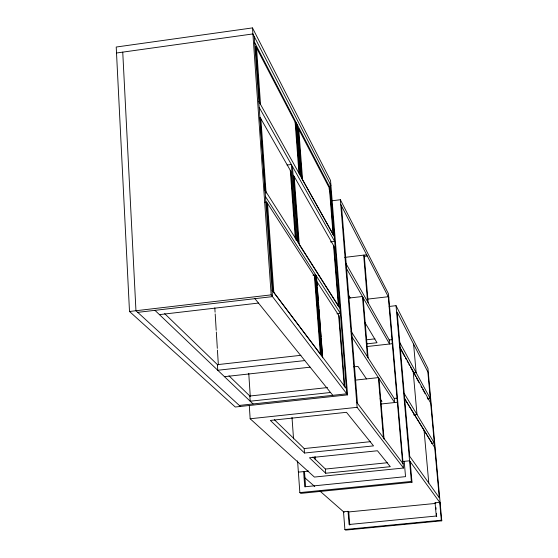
<?xml version="1.0" encoding="UTF-8"?>
<svg xmlns="http://www.w3.org/2000/svg" width="558" height="558" viewBox="0 0 558 558"><rect width="100%" height="100%" fill="white"/><g stroke="black" fill="none" stroke-linecap="round" stroke-linejoin="round"><path stroke-width="0.84" d="M252.481 27.9L116.217 47.032L129.498 311.49L235.281 407.005L347.578 394.862L330.545 180.541L252.481 27.9L271.16 294.868L347.578 394.862M116.517 53.003L252.9 33.933L330.936 185.423M287.035 165.042L291.36 164.491L297.002 240.631M328.801 188.925L330.496 188.709L254.678 42.582M264.952 202.268L266.675 202.052L267.526 203.391L273.832 292.42L321.003 354.923L315.061 277.026L267.575 203.461M331.717 200.817L340.366 199.736L388.459 293.78L403.497 468.029L314.405 477.062L250.158 418.765L249.3 405.722M330.406 241.9L334.674 241.384L259.233 107.464M344.698 257.398L366.655 254.762M367.548 301.669L363.67 255.125L364.318 256.359L367.297 256.003M312.94 275.164L315.535 274.857L316.498 276.356L322.684 357.246M129.498 311.49L271.16 294.868M137.728 312.354L272.499 296.612L254.218 36.486M159.442 314.628L258.48 303.064M348.485 298.125L362.456 296.5L367.436 356.785M367.596 299.123L388.27 296.723L402.618 463.161M389.135 306.468L396.034 305.672L427.944 368.461L441.783 520.809L345.597 530.1L344.893 529.521L343.512 511.763L348.053 511.316L348.75 511.937L349.782 525.085M336.941 313.805L340.394 313.408L265.482 196.583M366.278 339.822L374.941 338.846M345.744 263.132L389.212 339.962L391.967 339.648M366.759 343.874L377.013 342.724L364.562 321.917M367.052 346.532L392.316 343.7M300.943 355.306L217.411 364.653L217.76 370.268L304.801 360.573M224.483 376.678L310.129 367.185M353.66 366.871L357.95 366.397L366.494 378.91M413.555 372.932L416.135 372.653L413.597 344.126M355.244 380.137L378.38 377.613L383.465 438.225M327.532 387.559L249.851 396.02L250.193 401.209L330.517 392.497M239.312 405.436L346.776 393.809L330.106 183.812M351.149 331.452L394.227 398.44L397.01 398.14M427.679 398.928L430.281 398.649L399.807 342.64M380.758 404.034L397.366 402.255M250.158 418.765L357.106 407.326L403.497 468.029M413.562 414.866L416.986 414.503L413.143 371.203M274.362 419.714L304.194 448.555L370.575 441.657M304.522 453.033L373.532 445.884L346.483 412.313L270.344 420.432L304.522 453.033L304.194 448.555M431.732 443.296L434.312 443.031L404.25 393.536M312.905 456.981L325.398 469.055L387.35 462.735M298.377 472.131L308.72 471.078M402.667 461.501L409.558 460.796L440.157 502.967M325.712 473.247L390.286 466.683L377.459 450.759L309.481 457.769L325.712 473.247L325.398 469.055M299.855 492.609L411.358 481.435L411.992 482.251L300.797 493.384L299.855 492.609L297.567 460.887M436.747 516.652L436.272 516.031L435.073 502.772L439.69 502.319L441.315 520.202L441.783 520.809M348.541 511.958L435.84 503.393M436.272 516.031L349.085 524.499L348.053 511.316M344.893 529.521L441.315 520.202M304.27 477.306L314.747 486.506M319.985 491.11L344.216 512.384M240.414 406.447L135.957 310.729L122.746 52.138M154.936 310.332L253.067 403.95M164.645 313.631L217.773 364.967M228.989 375.841L250.228 396.382M254.901 298.621L332.798 395.322M272.046 290.146L346.365 388.626M356.702 402.325L403.134 463.844M273.79 292.364L272.939 291.227L266.675 202.052M435.073 502.772L435.554 503.421M380.047 398.754L381.965 401.558M352.042 337.06L394.583 402.555L394.227 398.44M265.043 190.292L339.989 308.337M404.703 398.733L434.717 447.558M404.278 398.154L432.018 443.268M348.436 294.98L350.201 297.923M346.141 267.903L389.554 344.007L389.212 339.962M265.183 190.871L260.021 117.271L290.99 171.557L296.068 240.212M258.8 101.333L334.284 236.411M400.253 347.76L430.685 403.12M400.902 349.678L404.62 356.423M405.443 357.922L406.273 359.422M407.096 360.921L407.926 362.421M408.749 363.921L409.572 365.42M410.402 366.92L412.878 371.419M413.701 372.918L415.745 376.629M416.561 378.115L419.016 382.565M421.06 386.275L421.876 387.761M422.692 389.247L425.147 393.697M427.191 397.408L428.007 398.893M340.75 204.472L388.807 297.77M435.931 507.557L436.077 509.21M436.454 513.339L436.6 514.992M424.059 430.218L428.788 483.054M410.193 461.668L411.992 482.251M396.034 305.672L411.358 481.435M404.215 461.34L405.54 476.644L304.731 486.792L303.629 471.601L304.556 472.431L305.603 486.743M378.987 378.547L384.064 439.02M364.318 256.359L368.189 302.799M363.125 297.672L368.099 357.811M341.517 205.965L357.455 403.315M340.366 199.736L357.106 407.326M329.408 188.22L333.07 234.444M344.802 387.113L339.173 316.016L316.777 281.441L317.111 285.78M333.565 245.562L338.364 306.147M338.622 315.172L344.258 386.394M317.244 287.516L318.241 300.539M318.374 302.276L318.771 307.479M318.904 309.216L321.024 336.99M321.157 338.72L322.622 357.817M315.535 274.857L321.729 355.983M314.412 276.022L320.362 354.072M298.774 129.344L302.596 179.934M297.393 124.908L301.355 177.493M296.361 122.92L300.33 175.651M299.646 174.424L295.81 123.402L255.69 46.265L259.665 102.888M295.112 122.069L298.955 173.189M294.185 176.481L299.255 244.599L338.915 307.012L334.123 246.531L293.473 175.226L298.544 243.483M314.991 456.402L315.249 459.862M292.441 166.417L298.077 242.325M290.265 170.281L295.28 238.21M292.001 417.405L293.543 438.916M256.554 47.932L260.53 104.43M260.886 118.791L266.096 193.096M248.749 373.323L250.291 396.619M214.816 307.89L215.081 312.194M215.193 313.917L216.204 330.273M216.316 331.996L217.327 348.352M217.432 350.075L218.345 364.716M439.272 497.729L409.732 456.381L397.136 312.041L427.853 371.928L439.272 497.729M333.621 235.441L301.92 178.72L298.091 128.033L329.966 189.288L333.621 235.441"/></g></svg>
